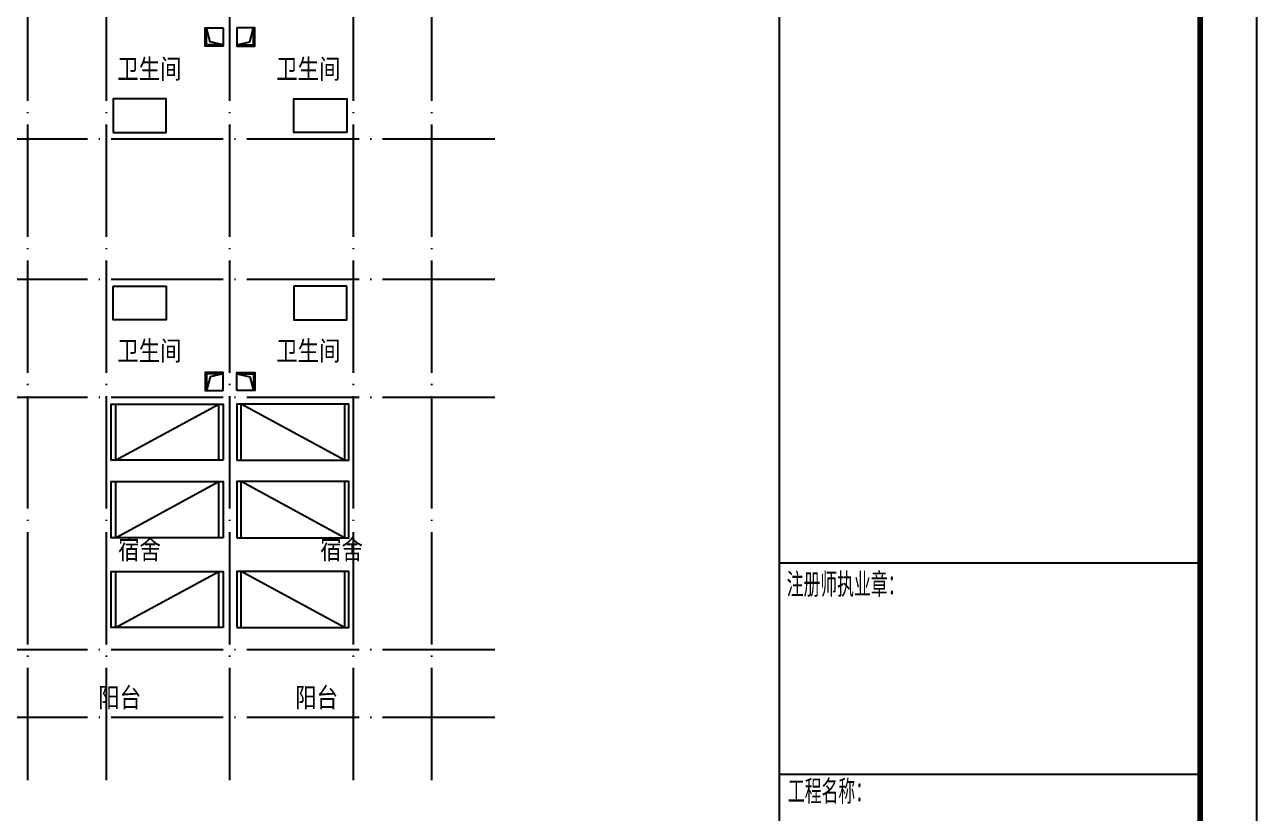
# Model space of a CAD drawing. Extents: x -695846 to 822170, y -413475 to 397179.
# Drawn here: x 372868 to 394820, y -5945 to 8105 of the extents above; entities that cross this region are included whole.
import ezdxf

# ---------------------------------------------------------------- set-up
doc = ezdxf.new("R2010")
doc.units = 0
doc.header["$LTSCALE"] = 1000
doc.header["$MEASUREMENT"] = 0
doc.linetypes.add('DOTE', pattern=[2.42, 2, -0.2, 0.02, -0.2])
for name, color, linetype in [('DOTE', 1, 'DOTE'), ('LVTRY', 6, 'Continuous'), ('PUB_TEXT', 7, 'Continuous'), ('T-图框-175', 175, 'Continuous'), ('TK', 4, 'Continuous')]:
    doc.layers.add(name, color=color, linetype=linetype)
doc.styles.add('-黑体', font='simhei.ttf', dxfattribs={"width": 0.8})
doc.styles.add('tk', font='txt.shx', dxfattribs={"width": 0.7, "bigfont": 'hztxt.shx'})

# ---------------------------------------------------------------- blocks, each defined once
blk = doc.blocks.new('15w1e35rwe')
at = {"layer": 'LVTRY'}
for points in [[(592286, 135026), (593226, 135026), (593226, 134426), (592286, 134426)], [(594246, 133166), (594246, 133491), (593921, 133491), (593921, 133166)], [(594246, 133166), (594246, 133466), (593946, 133466), (593946, 133166)]]:
    blk.add_lwpolyline(points, close=True, dxfattribs=at)
blk.add_lwpolyline([(594246, 133466), (594012, 133412), (593946, 133166)], dxfattribs=at)
blk = doc.blocks.new('$plan$00002356')
at = {"layer": 'LVTRY', "color": 250}
for p, q in [((0, -1920), (1000, -80)), ((0, -80), (1000, -80)), ((1000, -1920), (0, -1920))]:
    blk.add_line(p, q, dxfattribs=at)
blk.add_lwpolyline([(0, 0), (0, -2000), (1000, -2000), (1000, 0)], close=True, dxfattribs=at)
blk = doc.blocks.new('3er1t35wer1t')
at = {"layer": 'TK', "color": 7}
for p, q in [((313385, 281503), (320878, 281503)), ((313400, 277740), (320900, 277740))]:
    blk.add_line(p, q, dxfattribs=at)
blk.add_lwpolyline([(313385, 263477), (313385, 303477), (320885, 303477), (320885, 263477)], close=True, dxfattribs=at)
at = {"layer": 'TK', "color": 7, "lineweight": -3, "style": 'tk', "width": 0.7}
for s, p in [('注册师执业章：', (313515, 280897)), ('工程名称：', (313537, 277210))]:
    blk.add_text(s, height=428.6, dxfattribs=at).set_placement(p)

msp = doc.modelspace()

# ---------------------------------------------------------------- linework, layer by layer
at = {"layer": 'DOTE'}
for p, q in [((372928, -5355), (372928, 14985)), ((374328, -5355), (374328, 14985)), ((376528, -5355), (376528, 14985)), ((378728, -5355), (378728, 14985)), ((380128, -5355), (380128, 14985)), ((381248, 6065), (343008, 6065)), ((381248, 3565), (343008, 3565)), ((381248, 1465), (343008, 1465)), ((381248, -3035), (343008, -3035)), ((381248, -4235), (343008, -4235))]:
    msp.add_line(p, q, dxfattribs=at)
at = {"layer": 'T-图框-175'}
msp.add_lwpolyline([(335420, -20509), (335420, 21491), (394820, 21491), (394820, -20509)], close=True, dxfattribs=at)
at = {"layer": 'T-图框-175', "const_width": 100}
msp.add_lwpolyline([(337920, -19509), (393820, -19509), (393820, 20491), (337920, 20491)], close=True, dxfattribs=at)

# ---------------------------------------------------------------- block references
for name, p in [('3er1t35wer1t', (72934, -282986)), ('15w1e35rwe', (-217837, -131581))]:
    msp.add_blockref(name, p)
at = {"xscale": -1}
for name, p, rotation in [('15w1e35rwe', (-217837, 141211), 180), ('$plan$00002356', (376408, 345, -343), 269.9999999484625), ('$plan$00002356', (376408, -1035, -343), 269.9999999484625), ('$plan$00002356', (376408, -2635, -343), 269.9999999484625)]:
    msp.add_blockref(name, p, dxfattribs=dict(at, rotation=rotation))
for name, p, rotation in [('15w1e35rwe', (970894, 141211), 180), ('$plan$00002356', (376648, 345, -343), 90.00000005153728), ('$plan$00002356', (376648, -1035, -343), 90.00000005153728), ('$plan$00002356', (376648, -2635, -343), 90.00000005153728)]:
    msp.add_blockref(name, p, dxfattribs=dict(rotation=rotation))
msp.add_blockref('15w1e35rwe', (970894, -131581), dxfattribs=at)

# ---------------------------------------------------------------- texts
at = {"layer": 'PUB_TEXT', "style": '-黑体', "width": 0.8}
for s, p in [('卫生间', (374520, 7142, -343)), ('卫生间', (377351, 7142, -343)), ('卫生间', (374520, 2120, -343)), ('卫生间', (377351, 2120, -343)), ('宿舍', (374534, -1418, -343)), ('宿舍', (378134, -1418, -343)), ('阳台', (374181, -4056, -343)), ('阳台', (377690, -4056, -343))]:
    msp.add_text(s, height=350, dxfattribs=at).set_placement(p)

doc.saveas('drawing.dxf')
